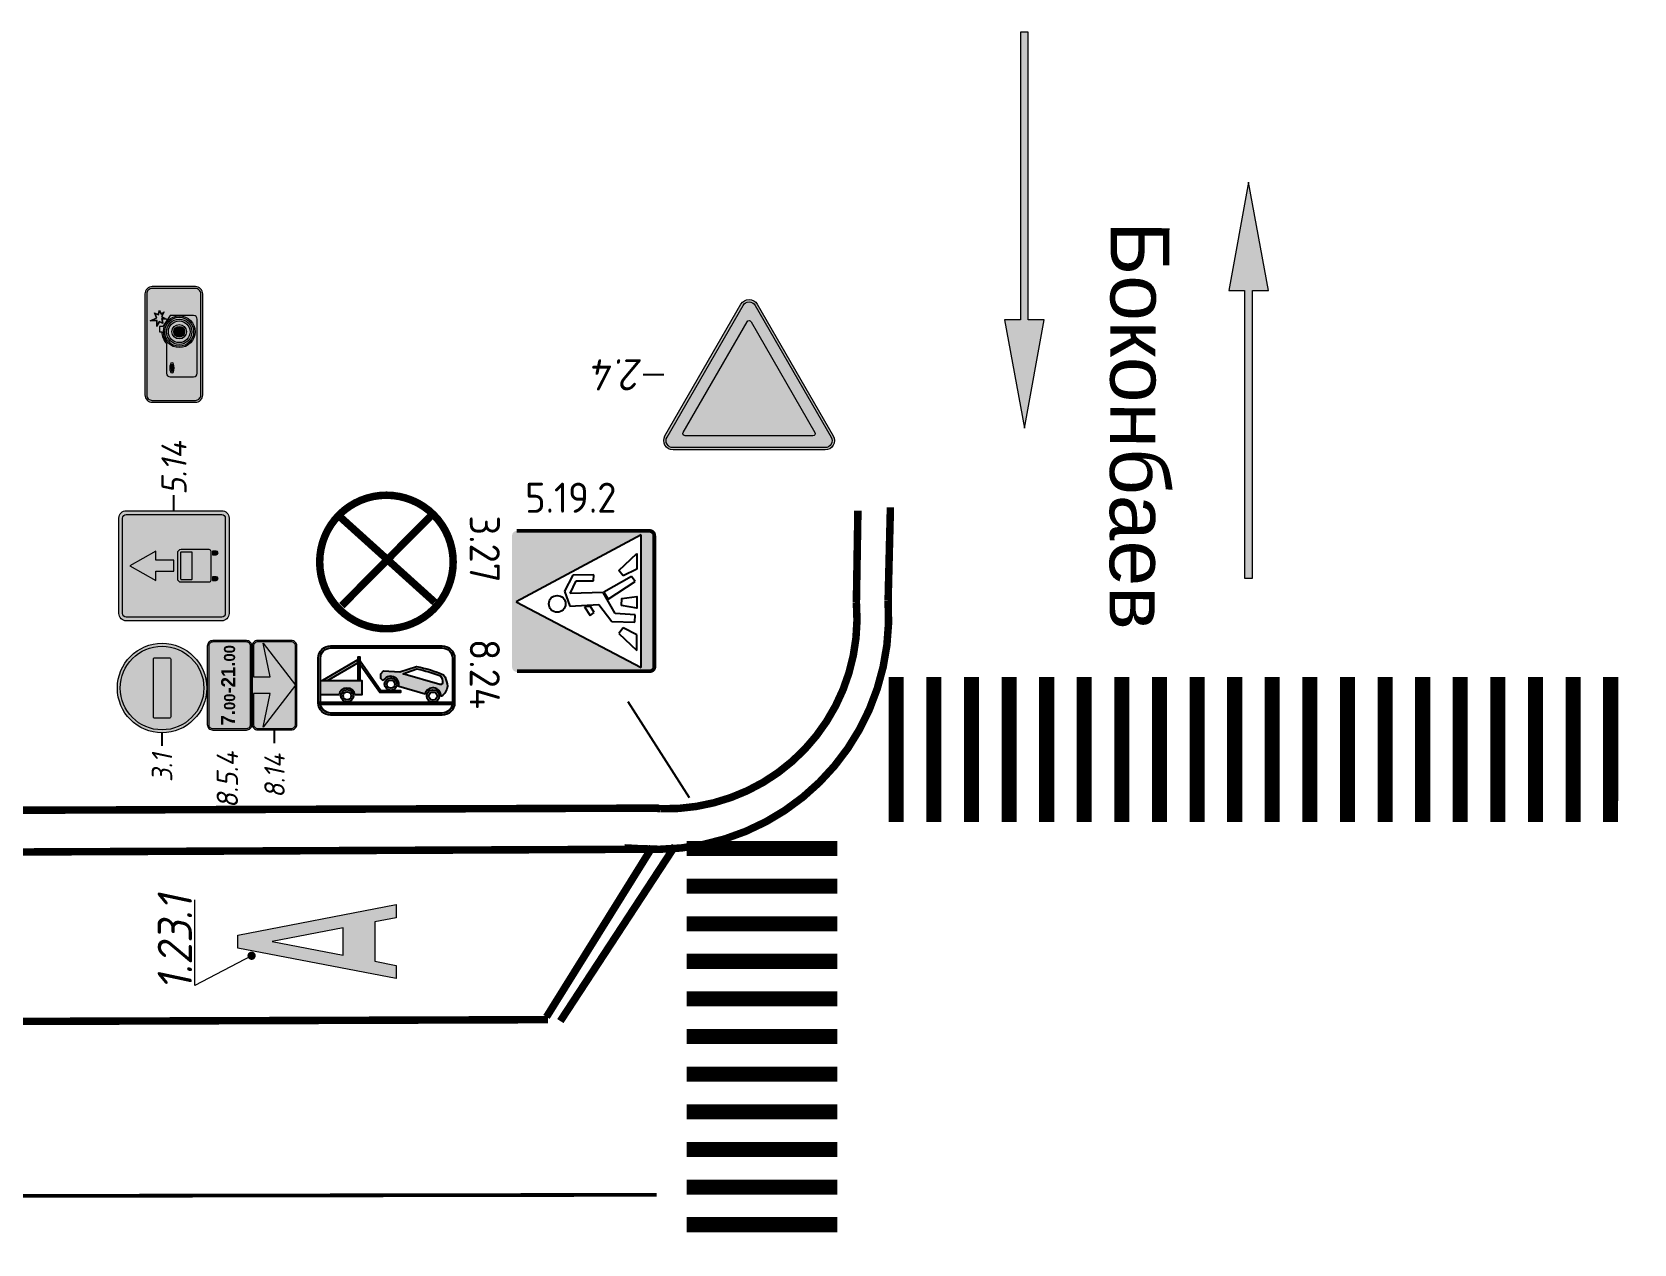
# Model space of a CAD drawing. Header units: millimetres. Extents: x 1734 to 2050, y 1482 to 1843.
# Drawn here: x 2019.89 to 2050.24, y 1754.85 to 1777.8 of the extents above; entities that cross this region are included whole.
import ezdxf
from ezdxf.enums import TextEntityAlignment as Align

# ---------------------------------------------------------------- set-up
doc = ezdxf.new("R2010")
doc.units = ezdxf.units.MM
for name, pattern in [('1.3', [17.848385, 5.910826, -0.0001, 11.937459]), ('1.6_3_1', [4, 0, -1, 3]), ('JIS_02_0.7', [1.35, 0.75, -0.6])]:
    doc.linetypes.add(name, pattern=pattern)
for name, color, linetype, lineweight in [('знаки', 7, 'Continuous', 0), ('Описание', 7, 'Continuous', 15), ('разметка', 251, 'Continuous', 15)]:
    doc.layers.add(name, color=color, linetype=linetype, lineweight=lineweight)
doc.layers.add('КПЧ', color=9, linetype='Continuous')
doc.layers.add('Разметки', color=7, linetype='Continuous')
doc.styles.add('ROMAND', font='ROMAND.SHX', dxfattribs={"height": 2})
doc.styles.add('SASH', font='simplex8.shx', dxfattribs={"width": 0.9, "oblique": 12})
doc.styles.get("Standard").update_dxf_attribs({"font": 'arial.ttf'})
doc.styles.add('Знаки', font='arialbd.ttf')

# ---------------------------------------------------------------- blocks, each defined once
blk = doc.blocks.new('*U84')
at = {"color": 0, "linetype": 'ByBlock', "lineweight": 15, "const_width": 0.4}
for points in [[(2.42, 23.073), (6.398, 22.656)], [(2.316, 22.079), (6.294, 21.662)], [(2.212, 21.084), (6.19, 20.667)], [(2.107, 20.09), (6.086, 19.672)], [(2.003, 19.095), (5.981, 18.678)], [(1.899, 18.101), (5.877, 17.683)], [(1.794, 17.106), (5.773, 16.689)], [(1.69, 16.112), (5.668, 15.694)], [(1.586, 15.117), (5.564, 14.7)], [(1.481, 14.123), (5.46, 13.705)], [(1.377, 13.128), (5.355, 12.711)], [(1.273, 12.133), (5.251, 11.716)], [(1.168, 11.139), (5.147, 10.722)], [(1.064, 10.144), (5.042, 9.727)], [(0.96, 9.15), (4.938, 8.733)], [(0.855, 8.155), (4.834, 7.738)], [(0.751, 7.161), (4.729, 6.743)], [(0.647, 6.166), (4.625, 5.749)], [(0.542, 5.172), (4.521, 4.754)], [(0.438, 4.177), (4.416, 3.76)], [(0.334, 3.183), (4.312, 2.765)], [(0.23, 2.188), (4.208, 1.771)], [(0.125, 1.193), (4.103, 0.776)], [(0.021, 0.199), (3.999, -0.218)]]:
    blk.add_lwpolyline(points, dxfattribs=at)
blk = doc.blocks.new('*U2')
at = {"color": 0, "linetype": 'ByBlock', "lineweight": 15, "const_width": 0.4}
for points in [[(-19.095, 2.003), (-18.693, 5.837)], [(-18.101, 1.899), (-17.698, 5.733)], [(-17.106, 1.794), (-16.704, 5.629)], [(-16.112, 1.69), (-15.709, 5.524)], [(-15.117, 1.586), (-14.715, 5.42)], [(-14.123, 1.481), (-13.72, 5.316)], [(-13.128, 1.377), (-12.726, 5.211)], [(-12.133, 1.273), (-11.731, 5.107)], [(-11.139, 1.168), (-10.737, 5.003)], [(-10.144, 1.064), (-9.742, 4.898)], [(-9.15, 0.96), (-8.748, 4.794)], [(-8.155, 0.855), (-7.753, 4.69)], [(-7.161, 0.751), (-6.759, 4.585)], [(-6.166, 0.647), (-5.764, 4.481)], [(-5.172, 0.542), (-4.769, 4.377)], [(-4.177, 0.438), (-3.775, 4.272)], [(-3.183, 0.334), (-2.78, 4.168)], [(-2.188, 0.23), (-1.786, 4.064)], [(-1.193, 0.125), (-0.791, 3.959)], [(-0.199, 0.021), (0.203, 3.855)]]:
    blk.add_lwpolyline(points, dxfattribs=at)
blk = doc.blocks.new('1-18-')
at = {"layer": 'разметка'}
blk.add_hatch(color=0, dxfattribs=at).paths.add_polyline_path([(-0.075, 5.45), (-0.075, 0), (0.075, 0), (0.075, 5.45), (0.375, 5.45), (0, 7.5), (-0.375, 5.45)])
at = {"layer": 'разметка', "color": 0, "lineweight": 0, "flags": 128}
blk.add_lwpolyline([(-0.075, 5.45), (-0.075, 0), (0.075, 0), (0.075, 5.45), (0.375, 5.45), (0, 7.5), (-0.375, 5.45)], close=True, dxfattribs=at)
blk = doc.blocks.new('tr')
at = {"layer": 'знаки', "true_color": 0xffffff}
h = blk.add_hatch(color=7, dxfattribs=at)
edge = h.paths.add_edge_path()
edge.add_arc((0, 3.621), 0.24, 30, 150)
edge.add_line((-0.208, 3.741), (-2.16, 0.36))
edge.add_arc((-1.952, 0.24), 0.24, 150, 270)
edge.add_line((-1.952, 0), (1.952, 0))
edge.add_arc((1.952, 0.24), 0.24, 270, 390)
edge.add_line((2.16, 0.36), (0.208, 3.741))
edge = h.paths.add_edge_path(flags=16)
edge.add_arc((0, 3.621), 0.18, 30, 150)
edge.add_line((-0.156, 3.711), (-2.108, 0.33))
edge.add_arc((-1.952, 0.24), 0.18, 150, 270)
edge.add_line((-1.952, 0.06), (1.952, 0.06))
edge.add_arc((1.952, 0.24), 0.18, 270, 390)
edge.add_line((2.108, 0.33), (0.156, 3.711))
at = {"layer": 'знаки'}
h = blk.add_hatch(color=1, dxfattribs=at)
edge = h.paths.add_edge_path()
edge.add_arc((0, 3.621), 0.18, 30, 150)
edge.add_line((-0.156, 3.711), (-2.108, 0.33))
edge.add_arc((-1.952, 0.24), 0.18, 150, 270)
edge.add_line((-1.952, 0.06), (1.952, 0.06))
edge.add_arc((1.952, 0.24), 0.18, 270, 390)
edge.add_line((2.108, 0.33), (0.156, 3.711))
edge = h.paths.add_edge_path(flags=16)
edge.add_line((-0.052, 3.291), (-1.692, 0.45))
edge.add_arc((-1.64, 0.42), 0.06, 150, 270)
edge.add_line((-1.64, 0.36), (1.64, 0.36))
edge.add_arc((1.64, 0.42), 0.06, 270, 390)
edge.add_line((1.692, 0.45), (0.052, 3.291))
edge.add_arc((0, 3.261), 0.06, 30, 150)
at = {"layer": 'знаки', "true_color": 0xffffff}
h = blk.add_hatch(color=7, dxfattribs=at)
edge = h.paths.add_edge_path()
edge.add_line((-0.052, 3.291), (-1.692, 0.45))
edge.add_arc((-1.64, 0.42), 0.06, 150, 270)
edge.add_line((-1.64, 0.36), (1.64, 0.36))
edge.add_arc((1.64, 0.42), 0.06, 270, 390)
edge.add_line((1.692, 0.45), (0.052, 3.291))
edge.add_arc((0, 3.261), 0.06, 30, 150)
at = {"layer": 'Defpoints'}
blk.add_lwpolyline([(2.192, 1.931), (2.719, 1.931)], dxfattribs=at)
at = {"layer": 'знаки'}
blk.add_lwpolyline([(0.208, 3.741, 0.57735), (-0.208, 3.741), (-2.16, 0.36), (-2.16, 0.36, 0.57735), (-1.952, 0), (1.952, 0, 0.57735), (2.16, 0.36), (0.208, 3.741)], format="xyb", dxfattribs=at)
at = {"layer": 'знаки', "color": 7, "true_color": 0xffffff}
blk.add_lwpolyline([(0.156, 3.711, 0.57735), (-0.156, 3.711), (-2.108, 0.33, 0.57735), (-1.952, 0.06), (1.952, 0.06, 0.57735), (2.108, 0.33)], format="xyb", close=True, dxfattribs=at)
at = {"layer": 'знаки', "color": 1}
blk.add_lwpolyline([(-0.052, 3.291), (-1.692, 0.45, 0.57735), (-1.64, 0.36), (1.64, 0.36, 0.57735), (1.692, 0.45), (0.052, 3.291, 0.57735)], format="xyb", close=True, dxfattribs=at)
blk = doc.blocks.new('*U15')
at = {"layer": 'знаки', "xscale": -1, "rotation": 180}
blk.add_blockref('tr', (0, 3.861), dxfattribs=at)
at = {"layer": 'знаки', "color": 0, "lineweight": 30, "style": 'SASH', "oblique": 12, "width": 0.9}
blk.add_text('2.4', height=0.8, dxfattribs=at).set_placement((2.719, 1.931), align=Align.MIDDLE_LEFT)
blk = doc.blocks.new('*U8')
at = {"color": 0, "linetype": 'ByBlock', "const_width": 0.12}
blk.add_lwpolyline([(0.037, 0.048, 1), (-0.037, -0.048, 1)], format="xyb", close=True, dxfattribs=at)
at = {"layer": 'разметка', "color": 0}
blk.add_lwpolyline([(0, 0), (-0.868, 1.656), (1.629, 1.656)], dxfattribs=at)
at = {"layer": 'разметка', "color": 0, "style": 'SASH', "oblique": 12, "width": 0.9}
blk.add_attdef('RAZMETKA', text='', height=1, dxfattribs=at).set_placement((0.38, 1.441), align=Align.BOTTOM_CENTER)
blk = doc.blocks.new('1-23-1')
at = {"layer": 'разметка'}
h = blk.add_hatch(color=0, dxfattribs=at)
h.paths.add_polyline_path([(-0.45, 0), (-0.7, 0), (-0.125, 3), (0.125, 3), (0.7, 0), (0.45, 0), (0.373, 0.4), (-0.373, 0.4)])
h.paths.add_polyline_path([(0.258, 1), (0, 2.348), (-0.258, 1)], flags=16)
at = {"layer": 'разметка', "color": 0, "lineweight": 0, "flags": 128}
for points in [[(-0.45, 0), (-0.7, 0), (-0.125, 3), (0.125, 3), (0.7, 0), (0.45, 0), (0.373, 0.4), (-0.373, 0.4)], [(0.258, 1), (0, 2.348), (-0.258, 1)]]:
    blk.add_lwpolyline(points, close=True, dxfattribs=at)
blk = doc.blocks.new('*U49')
at = {"layer": 'знаки', "true_color": 0xffffff}
h = blk.add_hatch(color=7, dxfattribs=at)
edge = h.paths.add_edge_path()
edge.add_arc((0, 1.75), 1.75, 0, 360)
edge = h.paths.add_edge_path(flags=17)
edge.add_arc((0, 1.75), 1.637, 0, 360)
at = {"layer": 'знаки'}
h = blk.add_hatch(color=1, dxfattribs=at)
edge = h.paths.add_edge_path()
edge.add_arc((0, 1.75), 1.637, 0, 360)
edge = h.paths.add_edge_path(flags=16)
edge.add_arc((1.129, 1.468), 0.0565, 270, 360, ccw=False)
edge.add_line((1.129, 1.411), (-1.129, 1.411))
edge.add_arc((-1.129, 1.468), 0.0565, 180, 270, ccw=False)
edge.add_line((-1.185, 1.468), (-1.185, 2.032))
edge.add_arc((-1.129, 2.032), 0.0565, 90, 180, ccw=False)
edge.add_line((-1.129, 2.089), (1.129, 2.089))
edge.add_arc((1.129, 2.032), 0.0565, 0, 90, ccw=False)
edge.add_line((1.185, 2.032), (1.185, 1.468))
at = {"layer": 'знаки', "true_color": 0xffffff}
h = blk.add_hatch(color=7, dxfattribs=at)
edge = h.paths.add_edge_path()
edge.add_arc((1.129, 1.468), 0.0565, 270, 360, ccw=False)
edge.add_line((1.129, 1.411), (-1.129, 1.411))
edge.add_arc((-1.129, 1.468), 0.0565, 180, 270, ccw=False)
edge.add_line((-1.185, 1.468), (-1.185, 2.032))
edge.add_arc((-1.129, 2.032), 0.0565, 90, 180, ccw=False)
edge.add_line((-1.129, 2.089), (1.129, 2.089))
edge.add_arc((1.129, 2.032), 0.0565, 0, 90, ccw=False)
edge.add_line((1.185, 2.032), (1.185, 1.468))
at = {"layer": 'Defpoints'}
blk.add_lwpolyline([(-2.266, 1.75), (-1.766, 1.75)], dxfattribs=at)
at = {"layer": 'знаки', "color": 7, "true_color": 0xffffff}
blk.add_lwpolyline([(1.185, 1.468, -0.414214), (1.129, 1.411), (-1.129, 1.411, -0.414214), (-1.185, 1.468), (-1.185, 2.032, -0.414214), (-1.129, 2.089), (1.129, 2.089, -0.414214), (1.185, 2.032), (1.185, 1.468)], format="xyb", dxfattribs=at)
at = {"layer": 'знаки'}
blk.add_circle((0, 1.75), 1.75, dxfattribs=at)
at = {"layer": 'знаки', "color": 7, "true_color": 0xffffff}
blk.add_circle((0, 1.75), 1.637, dxfattribs=at)
at = {"layer": 'знаки', "color": 0, "lineweight": 30, "style": 'SASH', "oblique": 12, "width": 0.9}
blk.add_text('3.1', height=0.8, dxfattribs=at).set_placement((-3.677, 1.75), align=Align.MIDDLE_LEFT)
blk = doc.blocks.new('*U50')
at = {"layer": 'знаки'}
h = blk.add_hatch(color=256, dxfattribs=at)
edge = h.paths.add_edge_path()
edge.add_arc((-1.531, 1.531), 0.219, 90, 180)
edge.add_line((-1.75, 1.531), (-1.75, 0.219))
edge.add_arc((-1.531, 0.219), 0.219, 180, 270)
edge.add_line((-1.531, 0), (1.531, 0))
edge.add_arc((1.531, 0.219), 0.219, 270, 360)
edge.add_line((1.75, 0.219), (1.75, 1.531))
edge.add_arc((1.531, 1.531), 0.219, 360, 450)
edge.add_line((1.531, 1.75), (-1.531, 1.75))
edge = h.paths.add_edge_path(flags=16)
edge.add_line((0.328, 1.039), (1.641, 1.312))
edge.add_line((1.641, 1.312), (0, 0.055))
edge.add_line((0, 0.055), (-1.641, 1.312))
edge.add_line((-1.641, 1.312), (-0.328, 1.039))
edge.add_line((-0.328, 1.039), (-0.328, 1.695))
edge.add_line((-0.328, 1.695), (-1.531, 1.695))
edge.add_arc((-1.531, 1.531), 0.164, 90, 180)
edge.add_line((-1.695, 1.531), (-1.695, 0.219))
edge.add_arc((-1.531, 0.219), 0.164, 180, 270)
edge.add_line((-1.531, 0.055), (1.531, 0.055))
edge.add_arc((1.531, 0.219), 0.164, 270, 360)
edge.add_line((1.695, 0.219), (1.695, 1.531))
edge.add_arc((1.531, 1.531), 0.164, 360, 450)
edge.add_line((1.531, 1.695), (0.328, 1.695))
edge.add_line((0.328, 1.695), (0.328, 1.039))
at = {"layer": 'знаки', "true_color": 0xffffff}
h = blk.add_hatch(color=7, dxfattribs=at)
edge = h.paths.add_edge_path()
edge.add_line((0.328, 1.039), (1.641, 1.312))
edge.add_line((1.641, 1.312), (0, 0.055))
edge.add_line((0, 0.055), (-1.641, 1.312))
edge.add_line((-1.641, 1.312), (-0.328, 1.039))
edge.add_line((-0.328, 1.039), (-0.328, 1.695))
edge.add_line((-0.328, 1.695), (-1.531, 1.695))
edge.add_arc((-1.531, 1.531), 0.164, 90, 180)
edge.add_line((-1.695, 1.531), (-1.695, 0.219))
edge.add_arc((-1.531, 0.219), 0.164, 180, 270)
edge.add_line((-1.531, 0.055), (1.531, 0.055))
edge.add_arc((1.531, 0.219), 0.164, 270, 360)
edge.add_line((1.695, 0.219), (1.695, 1.531))
edge.add_arc((1.531, 1.531), 0.164, 360, 450)
edge.add_line((1.531, 1.695), (0.328, 1.695))
edge.add_line((0.328, 1.695), (0.328, 1.039))
at = {"layer": 'Defpoints'}
blk.add_lwpolyline([(-2.264, 0.875), (-1.764, 0.875)], dxfattribs=at)
at = {"layer": 'знаки'}
blk.add_lwpolyline([(-1.531, 1.75, 0.414214), (-1.75, 1.531), (-1.75, 0.219, 0.414214), (-1.531, 0), (1.531, 0, 0.414214), (1.75, 0.219), (1.75, 1.531, 0.414214), (1.531, 1.75), (-1.531, 1.75)], format="xyb", dxfattribs=at)
blk.add_lwpolyline([(0.328, 1.039), (1.641, 1.312), (0, 0.055), (-1.641, 1.312), (-0.328, 1.039), (-0.328, 1.695), (-1.531, 1.695, 0.414214), (-1.695, 1.531), (-1.695, 0.219, 0.414214), (-1.531, 0.055), (1.531, 0.055, 0.414214), (1.695, 0.219), (1.695, 1.531, 0.414214), (1.531, 1.695), (0.328, 1.695)], format="xyb", close=True, dxfattribs=at)
at = {"layer": 'знаки', "color": 0, "lineweight": 30, "style": 'SASH', "oblique": 12, "width": 0.9}
blk.add_text('8.14', height=0.8, dxfattribs=at).set_placement((-4.413, 0.875), align=Align.MIDDLE_LEFT)
blk = doc.blocks.new('*U53')
at = {"layer": 'знаки'}
h = blk.add_hatch(color=256, dxfattribs=at)
edge = h.paths.add_edge_path()
edge.add_arc((-1.531, 1.531), 0.219, 90, 180)
edge.add_line((-1.75, 1.531), (-1.75, 0.219))
edge.add_arc((-1.531, 0.219), 0.219, 180, 270)
edge.add_line((-1.531, 0), (1.531, 0))
edge.add_arc((1.531, 0.219), 0.219, 270, 360)
edge.add_line((1.75, 0.219), (1.75, 1.531))
edge.add_arc((1.531, 1.531), 0.219, 0, 90)
edge.add_line((1.531, 1.75), (-1.531, 1.75))
edge = h.paths.add_edge_path(flags=16)
edge.add_arc((-1.531, 1.531), 0.164, 90, 180)
edge.add_line((-1.695, 1.531), (-1.695, 0.219))
edge.add_arc((-1.531, 0.219), 0.164, 180, 270)
edge.add_line((-1.531, 0.055), (1.531, 0.055))
edge.add_arc((1.531, 0.219), 0.164, 270, 360)
edge.add_line((1.695, 0.219), (1.695, 1.531))
edge.add_arc((1.531, 1.531), 0.164, 0, 90)
edge.add_line((1.531, 1.695), (-1.531, 1.695))
at = {"layer": 'знаки', "true_color": 0xffffff}
h = blk.add_hatch(color=7, dxfattribs=at)
edge = h.paths.add_edge_path()
edge.add_arc((-1.531, 1.531), 0.164, 90, 180)
edge.add_line((-1.695, 1.531), (-1.695, 0.219))
edge.add_arc((-1.531, 0.219), 0.164, 180, 270)
edge.add_line((-1.531, 0.055), (1.531, 0.055))
edge.add_arc((1.531, 0.219), 0.164, 270, 360)
edge.add_line((1.695, 0.219), (1.695, 1.531))
edge.add_arc((1.531, 1.531), 0.164, 0, 90)
edge.add_line((1.531, 1.695), (-1.531, 1.695))
at = {"layer": 'знаки'}
blk.add_lwpolyline([(-1.531, 1.75, 0.414214), (-1.75, 1.531), (-1.75, 0.219, 0.414214), (-1.531, 0), (1.531, 0, 0.414214), (1.75, 0.219), (1.75, 1.531, 0.414214), (1.531, 1.75), (-1.531, 1.75)], format="xyb", dxfattribs=at)
blk.add_lwpolyline([(-1.531, 1.695, 0.414214), (-1.695, 1.531), (-1.695, 0.219, 0.414214), (-1.531, 0.055), (1.531, 0.055, 0.414214), (1.695, 0.219), (1.695, 1.531, 0.414214), (1.531, 1.695)], format="xyb", close=True, dxfattribs=at)
at = {"layer": 'знаки', "style": 'Знаки', "width": 0.95}
for s, p in [('.', (-1.171, 0.66)), ('-', (-0.323, 0.66)), ('.', (0.726, 0.66))]:
    blk.add_text(s, height=0.547, dxfattribs=at).set_placement(p)
blk.add_attdef('CH1', text='', height=0.547, dxfattribs=at).set_placement((-1.17, 0.66), align=Align.RIGHT)
for tag, height, p in [('M1', 0.437, (-0.646, 0.877)), ('CH2', 0.547, (0.322, 0.931)), ('M2', 0.437, (1.25, 0.879))]:
    blk.add_attdef(tag, text='', height=height, dxfattribs=at).set_placement(p, align=Align.MIDDLE_CENTER)
blk = doc.blocks.new('5.14')
at = {"layer": 'знаки', "true_color": 0xffffff}
h = blk.add_hatch(color=7, dxfattribs=at)
edge = h.paths.add_edge_path()
edge.add_arc((-1.517, 3.267), 0.233, 90, 180, ccw=False)
edge.add_line((-1.517, 3.5), (1.517, 3.5))
edge.add_arc((1.517, 3.267), 0.233, 0, 90, ccw=False)
edge.add_line((1.75, 3.267), (1.75, 0.233))
edge.add_arc((1.517, 0.233), 0.233, 270, 360, ccw=False)
edge.add_line((1.517, 0), (-1.517, 0))
edge.add_arc((-1.517, 0.233), 0.233, 180, 270, ccw=False)
edge.add_line((-1.75, 0.233), (-1.75, 3.267))
edge = h.paths.add_edge_path(flags=16)
edge.add_arc((-1.517, 3.267), 0.117, 90, 180, ccw=False)
edge.add_line((-1.517, 3.383), (1.517, 3.383))
edge.add_arc((1.517, 3.267), 0.117, 0, 90, ccw=False)
edge.add_line((1.633, 3.267), (1.633, 0.233))
edge.add_arc((1.517, 0.233), 0.117, 270, 360, ccw=False)
edge.add_line((1.517, 0.117), (-1.517, 0.117))
edge.add_arc((-1.517, 0.233), 0.117, 180, 270, ccw=False)
edge.add_line((-1.633, 0.233), (-1.633, 3.267))
at = {"layer": 'знаки'}
h = blk.add_hatch(color=5, dxfattribs=at)
edge = h.paths.add_edge_path()
edge.add_arc((-1.517, 3.267), 0.117, 90, 180, ccw=False)
edge.add_line((-1.517, 3.383), (1.517, 3.383))
edge.add_arc((1.517, 3.267), 0.117, 0, 90, ccw=False)
edge.add_line((1.633, 3.267), (1.633, 0.233))
edge.add_arc((1.517, 0.233), 0.117, 270, 360, ccw=False)
edge.add_line((1.517, 0.117), (-1.517, 0.117))
edge.add_arc((-1.517, 0.233), 0.117, 180, 270, ccw=False)
edge.add_line((-1.633, 0.233), (-1.633, 3.267))
h.paths.add_polyline_path([(0, 1.75), (0.175, 1.75), (0.175, 2.333), (0.467, 2.333), (0, 3.15), (-0.467, 2.333), (-0.175, 2.333), (-0.175, 1.75)], flags=16)
edge = h.paths.add_edge_path(flags=16)
edge.add_arc((0.467, 0.642), 0.0583, 270, 360, ccw=False)
edge.add_line((0.467, 0.583), (-0.467, 0.583))
edge.add_arc((-0.467, 0.642), 0.0583, 180, 270, ccw=False)
edge.add_line((-0.525, 0.642), (-0.525, 1.517))
edge.add_arc((-0.408, 1.517), 0.117, 90, 180, ccw=False)
edge.add_line((-0.408, 1.633), (0.408, 1.633))
edge.add_arc((0.408, 1.517), 0.117, 0, 90, ccw=False)
edge.add_line((0.525, 1.517), (0.525, 0.642))
edge = h.paths.add_edge_path(flags=0)
edge.add_arc((0.408, 1.517), 0.0292, 0, 90)
edge.add_line((0.408, 1.546), (-0.408, 1.546))
edge.add_arc((-0.408, 1.517), 0.0292, 90, 180)
edge.add_line((-0.438, 1.517), (-0.438, 1.196))
edge.add_arc((-0.408, 1.196), 0.0292, 180, 270)
edge.add_line((-0.408, 1.167), (0.408, 1.167))
edge.add_arc((0.408, 1.196), 0.0292, 270, 360)
edge.add_line((0.438, 1.196), (0.438, 1.517))
edge = h.paths.add_edge_path(flags=16)
edge.add_line((-0.35, 0.408), (-0.35, 0.525))
edge.add_line((-0.35, 0.525), (-0.467, 0.525))
edge.add_line((-0.467, 0.525), (-0.467, 0.408))
edge.add_arc((-0.408, 0.408), 0.0583, 180, 360)
edge = h.paths.add_edge_path(flags=16)
edge.add_line((0.467, 0.408), (0.467, 0.525))
edge.add_line((0.467, 0.525), (0.35, 0.525))
edge.add_line((0.35, 0.525), (0.35, 0.408))
edge.add_arc((0.408, 0.408), 0.0583, 180, 360)
at = {"layer": 'знаки', "true_color": 0xffffff}
blk.add_hatch(color=7, dxfattribs=at).paths.add_polyline_path([(0, 1.75), (0.175, 1.75), (0.175, 2.333), (0.467, 2.333), (0, 3.15), (-0.467, 2.333), (-0.175, 2.333), (-0.175, 1.75)])
h = blk.add_hatch(color=7, dxfattribs=at)
edge = h.paths.add_edge_path()
edge.add_arc((0.467, 0.642), 0.0583, 270, 360, ccw=False)
edge.add_line((0.467, 0.583), (-0.467, 0.583))
edge.add_arc((-0.467, 0.642), 0.0583, 180, 270, ccw=False)
edge.add_line((-0.525, 0.642), (-0.525, 1.517))
edge.add_arc((-0.408, 1.517), 0.117, 90, 180, ccw=False)
edge.add_line((-0.408, 1.633), (0.408, 1.633))
edge.add_arc((0.408, 1.517), 0.117, 0, 90, ccw=False)
edge.add_line((0.525, 1.517), (0.525, 0.642))
edge = h.paths.add_edge_path(flags=16)
edge.add_arc((0.408, 1.517), 0.0292, 0, 90)
edge.add_line((0.408, 1.546), (-0.408, 1.546))
edge.add_arc((-0.408, 1.517), 0.0292, 90, 180)
edge.add_line((-0.438, 1.517), (-0.438, 1.196))
edge.add_arc((-0.408, 1.196), 0.0292, 180, 270)
edge.add_line((-0.408, 1.167), (0.408, 1.167))
edge.add_arc((0.408, 1.196), 0.0292, 270, 360)
edge.add_line((0.438, 1.196), (0.438, 1.517))
h = blk.add_hatch(color=7, dxfattribs=at)
edge = h.paths.add_edge_path()
edge.add_line((-0.35, 0.408), (-0.35, 0.525))
edge.add_line((-0.35, 0.525), (-0.467, 0.525))
edge.add_line((-0.467, 0.525), (-0.467, 0.408))
edge.add_arc((-0.408, 0.408), 0.0583, 180, 360)
h = blk.add_hatch(color=7, dxfattribs=at)
edge = h.paths.add_edge_path()
edge.add_line((0.467, 0.408), (0.467, 0.525))
edge.add_line((0.467, 0.525), (0.35, 0.525))
edge.add_line((0.35, 0.525), (0.35, 0.408))
edge.add_arc((0.408, 0.408), 0.0583, 180, 360)
at = {"layer": 'Defpoints'}
blk.add_lwpolyline([(1.75, 1.75), (2.25, 1.75)], dxfattribs=at)
at = {"layer": 'знаки'}
blk.add_lwpolyline([(-1.75, 3.267, -0.414214), (-1.517, 3.5), (1.517, 3.5, -0.414214), (1.75, 3.267), (1.75, 0.233, -0.414214), (1.517, 0), (-1.517, 0, -0.414214), (-1.75, 0.233), (-1.75, 3.267)], format="xyb", dxfattribs=at)
at = {"layer": 'знаки', "color": 7, "true_color": 0xffffff}
for points in [[(-1.633, 3.267, -0.414214), (-1.517, 3.383), (1.517, 3.383, -0.414214), (1.633, 3.267), (1.633, 0.233, -0.414214), (1.517, 0.117), (-1.517, 0.117, -0.414214), (-1.633, 0.233)], [(0.438, 1.517, 0.414214), (0.408, 1.546), (-0.408, 1.546, 0.414214), (-0.438, 1.517), (-0.438, 1.196, 0.414214), (-0.408, 1.167), (0.408, 1.167, 0.414214), (0.438, 1.196), (0.438, 1.517)], [(-0.35, 0.408), (-0.35, 0.525), (-0.467, 0.525), (-0.467, 0.408, 1)], [(0.467, 0.408), (0.467, 0.525), (0.35, 0.525), (0.35, 0.408, 1)]]:
    blk.add_lwpolyline(points, format="xyb", close=True, dxfattribs=at)
blk.add_lwpolyline([(0, 1.75), (0.175, 1.75), (0.175, 2.333), (0.467, 2.333), (0, 3.15), (-0.467, 2.333), (-0.175, 2.333), (-0.175, 1.75)], close=True, dxfattribs=at)
blk.add_lwpolyline([(0.525, 0.642, -0.414214), (0.467, 0.583), (-0.467, 0.583, -0.414214), (-0.525, 0.642), (-0.525, 1.517, -0.414214), (-0.408, 1.633), (0.408, 1.633, -0.414214), (0.525, 1.517), (0.525, 0.642)], format="xyb", dxfattribs=at)
at = {"layer": 'знаки', "color": 0, "lineweight": 30, "style": 'SASH', "oblique": 12, "width": 0.9}
blk.add_text('5.14', height=0.8, dxfattribs=at).set_placement((2.25, 1.75), align=Align.MIDDLE_LEFT)
blk = doc.blocks.new('*U54')
at = {"layer": 'знаки'}
h = blk.add_hatch(color=256, dxfattribs=at)
edge = h.paths.add_edge_path()
edge.add_arc((-1.531, 1.531), 0.219, 90, 180)
edge.add_line((-1.75, 1.531), (-1.75, 0.219))
edge.add_arc((-1.531, 0.219), 0.219, 180, 270)
edge.add_line((-1.531, 0), (1.531, 0))
edge.add_arc((1.531, 0.219), 0.219, 270, 360)
edge.add_line((1.75, 0.219), (1.75, 1.531))
edge.add_arc((1.531, 1.531), 0.219, 360, 450)
edge.add_line((1.531, 1.75), (-1.531, 1.75))
edge = h.paths.add_edge_path(flags=16)
edge.add_arc((-1.531, 1.531), 0.164, 90, 180)
edge.add_line((-1.695, 1.531), (-1.695, 0.219))
edge.add_arc((-1.531, 0.219), 0.164, 180, 270)
edge.add_line((-1.531, 0.055), (1.531, 0.055))
edge.add_arc((1.531, 0.219), 0.164, 270, 360)
edge.add_line((1.695, 0.219), (1.695, 1.531))
edge.add_arc((1.531, 1.531), 0.164, 0, 90)
edge.add_line((1.531, 1.695), (-1.531, 1.695))
at = {"layer": 'знаки', "true_color": 0xffffff}
h = blk.add_hatch(color=7, dxfattribs=at)
edge = h.paths.add_edge_path()
edge.add_arc((-1.531, 1.531), 0.164, 90, 180)
edge.add_line((-1.695, 1.531), (-1.695, 0.219))
edge.add_arc((-1.531, 0.219), 0.164, 180, 270)
edge.add_line((-1.531, 0.055), (1.531, 0.055))
edge.add_arc((1.531, 0.219), 0.164, 270, 360)
edge.add_line((1.695, 0.219), (1.695, 1.531))
edge.add_arc((1.531, 1.531), 0.164, 0, 90)
edge.add_line((1.531, 1.695), (-1.531, 1.695))
at = {"layer": 'знаки'}
h = blk.add_hatch(color=256, dxfattribs=at)
h.paths.add_polyline_path([(0.684, 1.312), (0.547, 1.389), (0.711, 1.389), (0.711, 1.586), (0.809, 1.4), (0.952, 1.455), (0.908, 1.345), (1.039, 1.312), (0.93, 1.258), (0.984, 1.17), (0.842, 1.236), (0.766, 1.094), (0.766, 1.23), (0.629, 1.203)])
h.paths.add_polyline_path([(0.698, 1.317), (0.589, 1.378), (0.722, 1.378), (0.722, 1.542), (0.804, 1.386), (0.932, 1.435), (0.893, 1.338), (1.008, 1.309), (0.914, 1.262), (0.956, 1.196), (0.837, 1.25), (0.777, 1.137), (0.777, 1.244), (0.649, 1.218)], flags=16)
h = blk.add_hatch(color=256, dxfattribs=at)
edge = h.paths.add_edge_path()
edge.add_line((0.875, 0.984), (0.547, 1.203))
edge.add_line((0.547, 1.203), (0.547, 1.312))
edge.add_line((0.547, 1.312), (0.383, 1.312))
edge.add_line((0.383, 1.312), (0.383, 1.236))
edge.add_arc((0.383, 0.711), 0.525, 90, 133.1834)
edge.add_line((0.024, 1.094), (-0.875, 1.094))
edge.add_arc((-0.875, 0.984), 0.109, 90, 180)
edge.add_line((-0.984, 0.984), (-0.984, 0.273))
edge.add_arc((-0.875, 0.273), 0.109, 180, 270)
edge.add_line((-0.875, 0.164), (0.766, 0.164))
edge.add_arc((0.766, 0.273), 0.109, 270, 360)
edge.add_line((0.875, 0.273), (0.875, 0.984))
edge = h.paths.add_edge_path(flags=16)
edge.add_arc((0.383, 0.711), 0.48, 0, 360)
edge = h.paths.add_edge_path(flags=16)
edge.add_ellipse((-0.711, 0.93), major_axis=(-0.164, 0), ratio=0.333333, start_angle=0, end_angle=360)
h = blk.add_hatch(color=256, dxfattribs=at)
edge = h.paths.add_edge_path()
edge.add_arc((0.383, 0.711), 0.437, 0, 360)
edge = h.paths.add_edge_path(flags=17)
edge.add_arc((0.383, 0.711), 0.383, 0, 360)
h = blk.add_hatch(color=256, dxfattribs=at)
edge = h.paths.add_edge_path()
edge.add_arc((0.383, 0.711), 0.328, 0, 360)
edge = h.paths.add_edge_path(flags=17)
edge.add_arc((0.383, 0.711), 0.219, 0, 360)
h = blk.add_hatch(color=256, dxfattribs=at)
edge = h.paths.add_edge_path()
edge.add_ellipse((-0.711, 0.93), major_axis=(-0.109, 0), ratio=0.25, start_angle=0, end_angle=360, ccw=False)
h = blk.add_hatch(color=256, dxfattribs=at)
edge = h.paths.add_edge_path()
edge.add_arc((0.383, 0.711), 0.164, 0, 360)
blk.add_lwpolyline([(-1.531, 1.75, 0.414214), (-1.75, 1.531), (-1.75, 0.219, 0.414214), (-1.531, 0), (1.531, 0, 0.414214), (1.75, 0.219), (1.75, 1.531, 0.414214), (1.531, 1.75), (-1.531, 1.75)], format="xyb", dxfattribs=at)
blk.add_lwpolyline([(-1.531, 1.695, 0.414214), (-1.695, 1.531), (-1.695, 0.219, 0.414214), (-1.531, 0.055), (1.531, 0.055, 0.414214), (1.695, 0.219), (1.695, 1.531, 0.414214), (1.531, 1.695)], format="xyb", close=True, dxfattribs=at)
for points in [[(0.684, 1.312), (0.547, 1.389), (0.711, 1.389), (0.711, 1.586), (0.809, 1.4), (0.952, 1.455), (0.908, 1.345), (1.039, 1.312), (0.93, 1.258), (0.984, 1.17), (0.842, 1.236), (0.766, 1.094), (0.766, 1.23), (0.629, 1.203)], [(0.698, 1.317), (0.589, 1.378), (0.722, 1.378), (0.722, 1.542), (0.804, 1.386), (0.932, 1.435), (0.893, 1.338), (1.008, 1.309), (0.914, 1.262), (0.956, 1.196), (0.837, 1.25), (0.777, 1.137), (0.777, 1.244), (0.649, 1.218)]]:
    blk.add_lwpolyline(points, close=True, dxfattribs=at)
at = {"layer": 'знаки', "flags": 128}
blk.add_lwpolyline([(0.875, 0.984), (0.547, 1.203), (0.547, 1.312), (0.383, 1.312), (0.383, 1.236, 0.190685), (0.024, 1.094), (-0.875, 1.094, 0.414214), (-0.984, 0.984), (-0.984, 0.273, 0.414214), (-0.875, 0.164), (0.766, 0.164, 0.414214), (0.875, 0.273)], format="xyb", close=True, dxfattribs=at)
at = {"layer": 'знаки', "color": 7, "true_color": 0xffffff}
for radius in [0.48, 0.328, 0.164]:
    blk.add_circle((0.383, 0.711), radius, dxfattribs=at)
at = {"layer": 'знаки'}
for radius in [0.437, 0.383, 0.219]:
    blk.add_circle((0.383, 0.711), radius, dxfattribs=at)
at = {"layer": 'знаки', "color": 7, "true_color": 0xffffff}
blk.add_ellipse((-0.711, 0.93), major_axis=(-0.164, 0), ratio=0.333333, dxfattribs=at)
at = {"layer": 'знаки', "extrusion": (0, 0, -1)}
blk.add_ellipse((-0.711, 0.93), major_axis=(-0.109, 0), ratio=0.25, start_param=-3.141592653589793, end_param=3.141592653589793, dxfattribs=at)

msp = doc.modelspace()

# ---------------------------------------------------------------- hatches: boundary and pattern name
at = {"linetype": 'Continuous'}
h = msp.add_hatch(color=4, dxfattribs=at)
h.paths.add_polyline_path([(2029.073, 1768.348, 0.414214), (2028.984, 1768.259), (2028.984, 1767.611), (2030.194, 1767.611), (2031.429, 1768.271), (2031.429, 1767.611), (2031.678, 1767.611), (2031.678, 1768.259, 0.414214), (2031.589, 1768.348)])
h.paths.add_polyline_path([(2028.984, 1767.611), (2028.984, 1765.767, 0.414214), (2029.073, 1765.678), (2031.589, 1765.678, 0.414214), (2031.678, 1765.767), (2031.678, 1767.611), (2031.429, 1767.611), (2031.429, 1765.764), (2029.063, 1767.008), (2030.194, 1767.611)])
at = {"lineweight": 5}
h = msp.add_hatch(color=7, dxfattribs=at)
h.dxf.hatch_style = 1
h.paths.add_polyline_path([(2027.716, 1765.579), (2027.686, 1765.624, 0.054165), (2027.175, 1765.779), (2026.856, 1765.681), (2026.549, 1765.7), (2026.499, 1765.643), (2026.499, 1765.552), (2026.543, 1765.507, -0.896878), (2026.836, 1765.405), (2027.336, 1765.259, -0.88868), (2027.635, 1765.223), (2027.648, 1765.217, 0.217669), (2027.757, 1765.406, 0.066532)], flags=0)
h.paths.add_polyline_path([(2026.912, 1765.639), (2027.178, 1765.738, -0.035096), (2027.63, 1765.603, -0.16621), (2027.668, 1765.469, -0.41795), (2027.612, 1765.44)], flags=0)
h.paths.add_polyline_path([(2026.804, 1765.445, 1), (2026.568, 1765.445, 0.362322), (2026.665, 1765.329), (2026.707, 1765.329, 0.362322)], flags=0)
h.paths.add_polyline_path([(2026.609, 1765.445, -1), (2026.762, 1765.445, -1)], flags=0)
h.paths.add_polyline_path([(2027.603, 1765.221, 1), (2027.367, 1765.221, 0.334886), (2027.452, 1765.108), (2027.517, 1765.108, 0.334886)], flags=0)
h.paths.add_polyline_path([(2027.408, 1765.221, -1), (2027.561, 1765.221, -1)], flags=0)
h.paths.add_polyline_path([(2027.853, 1765.092), (2027.853, 1765.108), (2027.517, 1765.108, -0.140008), (2027.452, 1765.108), (2025.874, 1765.108, -0.064551), (2025.844, 1765.108), (2025.353, 1765.108), (2025.353, 1765.092, 0.031055), (2025.355, 1765.068), (2027.851, 1765.068, 0.031055)], flags=0)
h.paths.add_polyline_path([(2025.977, 1765.225, 1), (2025.741, 1765.225, 0.376937), (2025.844, 1765.108), (2025.874, 1765.108, 0.376937)], flags=0)
h.paths.add_polyline_path([(2025.782, 1765.225, -1), (2025.935, 1765.225, -1)], flags=0)
h.paths.add_polyline_path([(2026.139, 1765.516), (2025.353, 1765.516), (2025.353, 1765.243), (2025.705, 1765.243, -0.862024), (2026.006, 1765.243), (2026.139, 1765.243)], flags=0)
h.paths.add_polyline_path([(2026.106, 1765.956), (2026.062, 1765.956), (2026.062, 1765.516), (2026.106, 1765.516)], flags=0)
h.paths.add_polyline_path([(2026.062, 1765.85), (2026.062, 1765.904), (2025.393, 1765.516), (2025.486, 1765.516)], flags=0)
h.paths.add_polyline_path([(2026.106, 1765.887), (2026.106, 1765.815), (2026.475, 1765.289), (2026.869, 1765.289), (2026.869, 1765.329), (2026.707, 1765.329, -0.090424), (2026.665, 1765.329), (2026.498, 1765.329)], flags=0)
h.paths.add_polyline_path([(2027.66, 1766.173), (2025.546, 1766.173, 0.414214), (2025.312, 1765.94), (2025.312, 1765.092, 0.414214), (2025.546, 1764.858), (2027.66, 1764.858, 0.414214), (2027.894, 1765.092), (2027.894, 1765.94, 0.414214)])
h.paths.add_polyline_path([(2027.66, 1766.132, -0.414214), (2027.853, 1765.94), (2027.853, 1765.092, -0.414214), (2027.66, 1764.9), (2025.546, 1764.9, -0.414214), (2025.353, 1765.092), (2025.353, 1765.94, -0.414214), (2025.546, 1766.132)], flags=16)
h.paths.add_polyline_path([(2026.106, 1765.956), (2026.106, 1765.887), (2026.498, 1765.329), (2026.665, 1765.329, -0.362322), (2026.568, 1765.445, -1), (2026.804, 1765.445, -0.362322), (2026.707, 1765.329), (2026.869, 1765.329), (2026.869, 1765.289), (2026.475, 1765.289), (2026.106, 1765.815), (2026.106, 1765.516), (2025.393, 1765.516), (2026.062, 1765.904), (2026.062, 1765.956)], flags=0)
h.paths.add_polyline_path([(2026.549, 1765.7), (2026.856, 1765.681), (2027.175, 1765.779, -0.054165), (2027.686, 1765.624), (2027.716, 1765.579, -0.066532), (2027.757, 1765.406, -0.217669), (2027.648, 1765.217), (2027.635, 1765.223, 0.88868), (2027.336, 1765.259), (2026.836, 1765.405, 0.896878), (2026.543, 1765.507), (2026.499, 1765.552), (2026.499, 1765.643)], flags=0)
h.paths.add_polyline_path([(2025.977, 1765.225, -0.376937), (2025.874, 1765.108), (2027.452, 1765.108, -0.334886), (2027.367, 1765.221, -1), (2027.603, 1765.221, -0.498255), (2027.452, 1765.108), (2025.874, 1765.108, -0.452499), (2025.741, 1765.225, -1)], flags=0)
h = msp.add_hatch(color=7, dxfattribs=at)
h.dxf.hatch_style = 1
h.paths.add_polyline_path([(2026.804, 1765.445, 1), (2026.568, 1765.445, 0.362322), (2026.665, 1765.329), (2026.707, 1765.329, 0.362322)], flags=17)
h.paths.add_polyline_path([(2026.609, 1765.445, -1), (2026.762, 1765.445, -1)], flags=16)
h.paths.add_polyline_path([(2027.603, 1765.221, 1), (2027.367, 1765.221, 0.334886), (2027.452, 1765.108), (2027.517, 1765.108, 0.334886)])
h.paths.add_polyline_path([(2027.408, 1765.221, -1), (2027.561, 1765.221, -1)], flags=16)
h.paths.add_polyline_path([(2026.869, 1765.329), (2026.707, 1765.329, -0.090424), (2026.665, 1765.329), (2026.498, 1765.329), (2026.106, 1765.887), (2026.106, 1765.815), (2026.475, 1765.289), (2026.869, 1765.289)])
h.paths.add_polyline_path([(2026.106, 1765.956), (2026.062, 1765.956), (2026.062, 1765.516), (2026.106, 1765.516)])
h.paths.add_polyline_path([(2026.062, 1765.85), (2026.062, 1765.904), (2025.393, 1765.516), (2025.486, 1765.516)])
h.paths.add_polyline_path([(2026.139, 1765.516), (2025.353, 1765.516), (2025.353, 1765.243), (2025.705, 1765.243, -0.862024), (2026.006, 1765.243), (2026.139, 1765.243)])
h.paths.add_polyline_path([(2025.741, 1765.225, 0.376937), (2025.844, 1765.108), (2025.874, 1765.108, 0.376937), (2025.977, 1765.225, 1)])
h.paths.add_polyline_path([(2025.935, 1765.225, -1), (2025.782, 1765.225, -1)], flags=16)
h = msp.add_hatch(color=7, dxfattribs=at)
h.dxf.hatch_style = 1
h.paths.add_polyline_path([(2027.716, 1765.579), (2027.686, 1765.624, 0.054165), (2027.175, 1765.779), (2026.856, 1765.681), (2026.549, 1765.7), (2026.499, 1765.643), (2026.499, 1765.552), (2026.543, 1765.507, -0.896878), (2026.836, 1765.405), (2027.336, 1765.259, -0.88868), (2027.635, 1765.223), (2027.648, 1765.217, 0.217669), (2027.757, 1765.406, 0.066532)])
h.paths.add_polyline_path([(2026.912, 1765.639), (2027.178, 1765.738, -0.035096), (2027.63, 1765.603, -0.16621), (2027.668, 1765.469, -0.41795), (2027.612, 1765.44)], flags=16)
h = msp.add_hatch(color=7, dxfattribs=at)
h.dxf.hatch_style = 1
h.paths.add_polyline_path([(2027.853, 1765.092), (2027.853, 1765.108), (2027.517, 1765.108, -0.140008), (2027.452, 1765.108), (2025.874, 1765.108, -0.064551), (2025.844, 1765.108), (2025.353, 1765.108), (2025.353, 1765.092, 0.031055), (2025.355, 1765.068), (2027.851, 1765.068, 0.031055)])

# ---------------------------------------------------------------- linework, layer by layer
at = {"color": 4, "linetype": 'Continuous'}
for p, q in [((2031.429, 1768.271), (2029.063, 1767.008)), ((2031.429, 1765.764), (2031.429, 1768.271)), ((2029.063, 1767.008), (2031.429, 1765.764))]:
    msp.add_line(p, q, dxfattribs=at)
at = {"color": 7, "linetype": 'Continuous'}
for p, q in [((2031.007, 1767.6), (2031.349, 1767.92)), ((2031.349, 1767.92), (2031.349, 1767.626)), ((2030.137, 1767.513), (2029.978, 1767.209)), ((2030.534, 1767.514), (2030.137, 1767.513)), ((2030.198, 1767.404), (2030.525, 1767.406)), ((2030.525, 1767.406), (2030.534, 1767.514)), ((2031.246, 1767.488), (2030.725, 1767.187)), ((2031.088, 1767.495), (2031.007, 1767.6)), ((2031.349, 1767.626), (2031.088, 1767.495)), ((2031.314, 1767.388), (2031.246, 1767.488)), ((2029.978, 1767.209), (2030.078, 1766.921)), ((2030.086, 1767.164), (2030.198, 1767.404)), ((2030.707, 1767.184), (2030.086, 1767.164)), ((2030.934, 1766.785), (2030.707, 1767.184)), ((2030.725, 1767.187), (2030.801, 1767.058)), ((2030.801, 1767.058), (2031.314, 1767.388)), ((2030.078, 1766.921), (2030.629, 1766.953)), ((2030.472, 1766.917), (2030.355, 1766.912)), ((2030.355, 1766.912), (2030.462, 1766.746)), ((2030.462, 1766.746), (2030.541, 1766.802)), ((2030.541, 1766.802), (2030.472, 1766.917)), ((2030.629, 1766.953), (2030.876, 1766.632)), ((2030.876, 1766.632), (2031.307, 1766.619)), ((2031.316, 1766.758), (2030.934, 1766.785)), ((2031.088, 1766.51), (2031.007, 1766.405)), ((2031.349, 1766.378), (2031.088, 1766.51)), ((2031.307, 1766.619), (2031.316, 1766.758)), ((2031.007, 1766.405), (2031.349, 1766.085)), ((2031.349, 1766.085), (2031.349, 1766.378))]:
    msp.add_line(p, q, dxfattribs=at)
at = {"color": 7, "lineweight": 25}
msp.add_line((2031.176, 1765.121), (2032.336, 1763.3), dxfattribs=at)
at = {"color": 1, "linetype": 'Continuous', "const_width": 0.142}
msp.add_lwpolyline([(2025.338, 1767.76, 1), (2027.867, 1767.76, 1)], format="xyb", close=True, dxfattribs=at)
for points in [[(2025.695, 1768.64), (2027.516, 1766.998)], [(2025.756, 1766.932), (2027.445, 1768.634)]]:
    msp.add_lwpolyline(points, dxfattribs=at)
at = {"color": 4, "linetype": 'Continuous', "const_width": 0.0712}
for points in [[(2031.589, 1768.348), (2029.073, 1768.348)], [(2031.678, 1765.767), (2031.678, 1768.259)], [(2029.077, 1765.692), (2031.592, 1765.692)]]:
    msp.add_lwpolyline(points, dxfattribs=at)
for points in [[(2031.678, 1768.259, 0.414214), (2031.589, 1768.348, 0.414214)], [(2031.592, 1765.692, 0.414214), (2031.681, 1765.781, 0.414214)]]:
    msp.add_lwpolyline(points, format="xyb", dxfattribs=at)
at = {"color": 7, "linetype": 'Continuous'}
msp.add_lwpolyline([(2031.059, 1766.935), (2031.061, 1767.069), (2031.347, 1767.104), (2031.347, 1766.888)], close=True, dxfattribs=at)
msp.add_circle((2029.839, 1766.966), 0.159, dxfattribs=at)
at = {"layer": 'КПЧ', "color": 5, "lineweight": 30, "const_width": 0.142}
msp.add_lwpolyline([(2035.536, 1768.733), (2035.507, 1766.995, -0.446715), (2031.804, 1763.087), (2031.722, 1763.095)], format="xyb", dxfattribs=at)
msp.add_lwpolyline([(1906.485, 1762.682), (2031.758, 1763.099)], dxfattribs=at)
at = {"layer": 'КПЧ', "color": 7, "lineweight": 30, "const_width": 0.142}
msp.add_lwpolyline([(2010.215, 1762.227), (2031.729, 1762.321)], dxfattribs=at)
at = {"layer": 'Разметки', "color": 7, "linetype": '1.3', "lineweight": 0, "const_width": 0.142, "flags": 128}
msp.add_lwpolyline([(2036.152, 1768.796), (2036.108, 1767.024, -0.458845), (2031.352, 1762.333), (2031.113, 1762.346)], format="xyb", dxfattribs=at)
at = {"layer": 'Разметки', "color": 255}
for points in [[(2025.546, 1766.173), (2027.66, 1766.173, -0.414214), (2027.894, 1765.94), (2027.894, 1765.092, -0.414214), (2027.66, 1764.858), (2025.546, 1764.858, -0.414214), (2025.312, 1765.092), (2025.312, 1765.94, -0.414214)], [(2025.546, 1766.132), (2027.66, 1766.132, -0.414214), (2027.853, 1765.94), (2027.853, 1765.092, -0.414214), (2027.66, 1764.9), (2025.546, 1764.9, -0.414214), (2025.353, 1765.092), (2025.353, 1765.94, -0.414214)]]:
    msp.add_lwpolyline(points, format="xyb", close=True, dxfattribs=at)
for points in [[(2025.486, 1765.516), (2026.062, 1765.85), (2026.062, 1765.904), (2025.393, 1765.516)], [(2026.106, 1765.516), (2026.106, 1765.956), (2026.062, 1765.956), (2026.062, 1765.516)], [(2026.106, 1765.887), (2026.498, 1765.329), (2026.869, 1765.329), (2026.869, 1765.289), (2026.475, 1765.289), (2026.106, 1765.815)], [(2025.312, 1765.108), (2027.894, 1765.108)], [(2025.313, 1765.068), (2027.893, 1765.068)]]:
    msp.add_lwpolyline(points, dxfattribs=at)
for points in [[(2026.543, 1765.507), (2026.499, 1765.552), (2026.499, 1765.643), (2026.549, 1765.7), (2026.856, 1765.681), (2027.175, 1765.779, -0.054165), (2027.686, 1765.624), (2027.716, 1765.579, -0.066532), (2027.757, 1765.406, -0.217669), (2027.648, 1765.217), (2027.635, 1765.223, 0.88868), (2027.336, 1765.259), (2026.836, 1765.405, 0.896878), (2026.543, 1765.507)], [(2026.912, 1765.639), (2027.178, 1765.738, -0.035096), (2027.63, 1765.603, -0.16621), (2027.668, 1765.469, -0.41795), (2027.612, 1765.44), (2026.912, 1765.639)], [(2025.353, 1765.516), (2026.139, 1765.516), (2026.139, 1765.243), (2026.006, 1765.243, 0.862024), (2025.705, 1765.243), (2025.353, 1765.243)]]:
    msp.add_lwpolyline(points, format="xyb", dxfattribs=at)
at = {"layer": 'Разметки', "color": 2, "linetype": '1.3', "lineweight": 0, "const_width": 0.142, "flags": 128}
for points in [[(2031.644, 1762.368), (2029.636, 1759.145)], [(2010.217, 1759.028), (2029.663, 1759.093)]]:
    msp.add_lwpolyline(points, dxfattribs=at)
at = {"layer": 'Разметки', "color": 2, "linetype": 'JIS_02_0.7', "lineweight": 0, "const_width": 0.142, "flags": 128}
msp.add_lwpolyline([(2032.072, 1762.384), (2029.898, 1759.066)], dxfattribs=at)
at = {"layer": 'Разметки', "linetype": '1.6_3_1', "lineweight": 0, "const_width": 0.0712, "flags": 128}
msp.add_lwpolyline([(2031.726, 1755.776), (1917.204, 1755.576)], dxfattribs=at)
at = {"layer": 'Разметки', "color": 255}
for centre, radius in [((2025.859, 1765.225), 0.118), ((2025.859, 1765.225), 0.0765), ((2026.686, 1765.445), 0.118), ((2026.686, 1765.445), 0.0765), ((2027.485, 1765.221), 0.118), ((2027.485, 1765.221), 0.0765)]:
    msp.add_circle(centre, radius, dxfattribs=at)

# ---------------------------------------------------------------- block references
at = {"layer": 'знаки'}
for name, p, xscale, yscale, zscale, rotation in [('*U54', (2023.121, 1771.88), 0.625479395536603, 0.625479395536603, 0.625479395536603, 89.99999999999999), ('*U15', (2033.474, 1772.729), 0.7376622389709998, 0.7376622389709998, 0.7376622389709998, 180), ('5.14', (2023.62, 1767.688), 0.5956397692319138, 0.5956397692319138, 0.5956397692319138, 89.99999999999999), ('*U49', (2023.198, 1765.373), 0.4839303767251448, 0.4839303767251448, 0.4839303767251448, 89.99999999999999), ('*U50', (2024.905, 1765.427), 0.4839303767251448, 0.4839303767251448, 0.4839303767251448, 89.99999999999999)]:
    msp.add_blockref(name, p, dxfattribs=dict(at, xscale=xscale, yscale=yscale, zscale=zscale, rotation=rotation))
at = {"layer": 'знаки', "xscale": 0.4839303767251448, "yscale": 0.4839303767251448, "zscale": 0.4839303767251448, "rotation": 89.99999999999999}
msp.add_blockref('*U53', (2024.055, 1765.425), dxfattribs=at).add_auto_attribs({'M2': '00', 'CH2': '21', 'M1': '00', 'CH1': '7'})
at = {"layer": 'разметка', "color": 7, "rotation": 180}
msp.add_blockref('1-18-', (2038.69, 1777.795), dxfattribs=at)
at = {"layer": 'разметка', "color": 7}
msp.add_blockref('1-18-', (2042.938, 1767.454), dxfattribs=at)
at = {"layer": 'разметка', "color": 41, "true_color": 0xf4ee51, "xscale": 0.6489819056458934, "yscale": 0.6489819056458934, "zscale": 0.6489819056458934, "rotation": 89.99999999999999}
msp.add_blockref('*U8', (2024.048, 1760.303), dxfattribs=at).add_auto_attribs({'RAZMETKA': '1.23.1'})
at = {"layer": 'разметка', "color": 41, "true_color": 0xf4ee51, "rotation": 89.99999999999999}
msp.add_blockref('1-23-1', (2026.786, 1760.571), dxfattribs=at)
at = {"layer": 'Разметки', "color": 7, "xscale": -0.712388565240056, "yscale": 0.7123885652400561, "zscale": 0.7123885652400561, "rotation": 174.0117768827568}
for name, p in [('*U2', (2049.941, 1765.584)), ('*U84', (2032.294, 1762.477))]:
    msp.add_blockref(name, p, dxfattribs=at)

# ---------------------------------------------------------------- texts
at = {"color": 7, "linetype": 'Continuous', "style": 'ROMAND', "width": 0.9}
msp.add_text('5.19.2', height=0.5699, dxfattribs=at).set_placement((2029.231, 1768.692))
for s, p in [('3.27', (2028.181, 1768.643)), ('8.24', (2028.181, 1766.302))]:
    msp.add_text(s, height=0.5699, rotation=270, dxfattribs=at).set_placement(p)
at = {"layer": 'знаки', "color": 0, "lineweight": 30, "style": 'SASH', "oblique": 12, "width": 0.9}
msp.add_text('8.5.4', height=0.405, rotation=90, dxfattribs=at).set_placement((2023.588, 1763.098), align=Align.MIDDLE_LEFT)
at = {"layer": 'Описание', "color": 7}
msp.add_text('Боконбаев', height=1.1133, rotation=269.8222, dxfattribs=at).set_placement((2040.327, 1774.212, 637.494))

doc.saveas('drawing.dxf')
